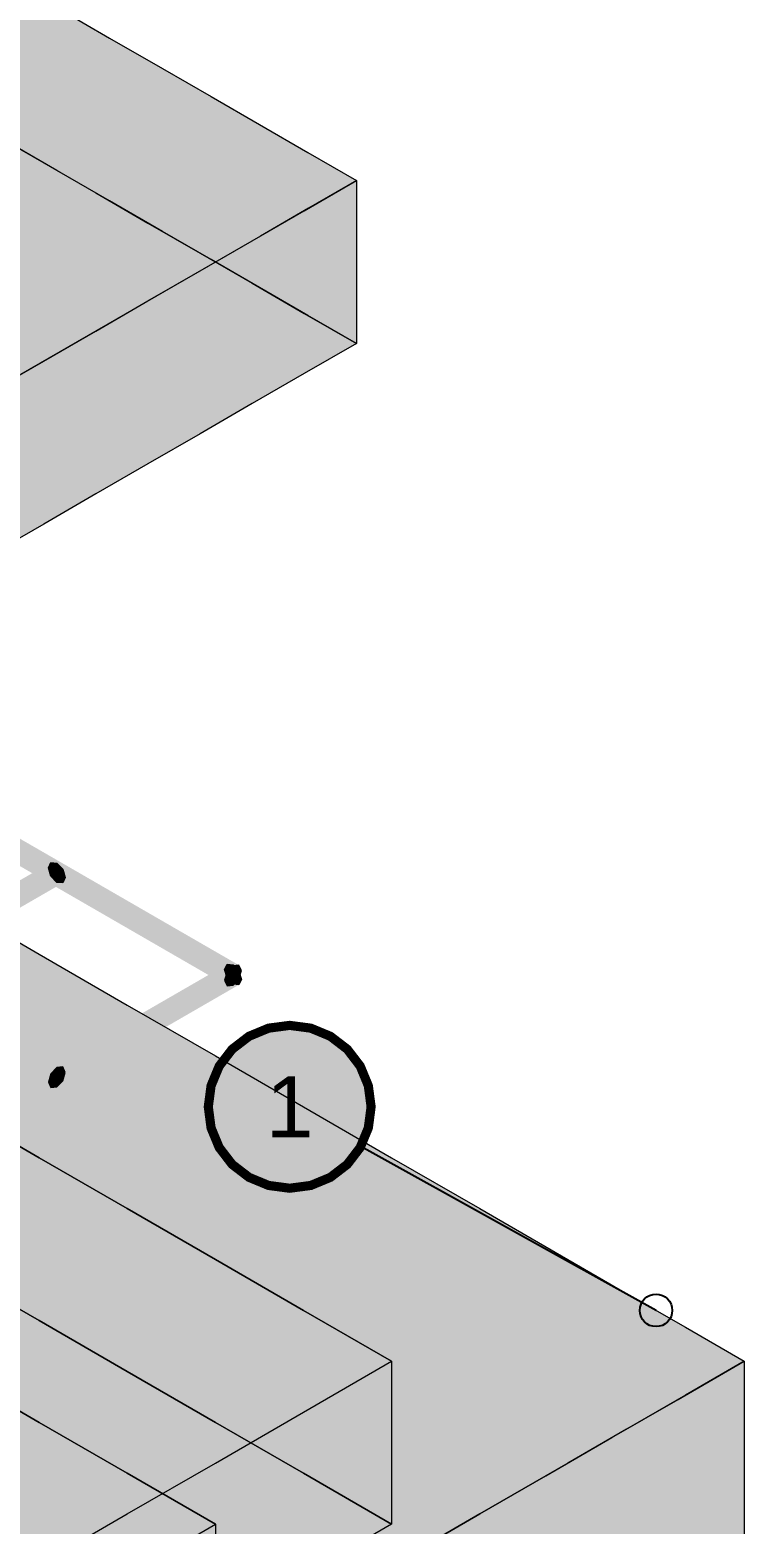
# Model space of a CAD drawing. Header units: metres. Extents: x 349122 to 349453, y 9281252 to 9281971.
# Drawn here: x 349268.723 to 349269.074, y 9281656.145 to 9281656.879 of the extents above; entities that cross this region are included whole.
import ezdxf
from ezdxf.enums import TextEntityAlignment as Align

# ---------------------------------------------------------------- set-up
doc = ezdxf.new("R2010")
doc.units = ezdxf.units.M
doc.header["$LTSCALE"] = 0.25
doc.layers.add('ISO-3D', color=7, linetype='CONTINUOUS', lineweight=13)
doc.layers.add('ISO-3D-ARISTAS', color=250, linetype='CONTINUOUS', lineweight=13)
doc.layers.add('LLAMADAS-NUM', color=30, linetype='CONTINUOUS', lineweight=25, true_color=0xc05014)
doc.styles.get("Standard").update_dxf_attribs({"font": 'arial.ttf'})

msp = doc.modelspace()

# ---------------------------------------------------------------- linework, layer by layer
at = {"layer": 'ISO-3D', "true_color": 0x9e9c96}
for points in [[(349268.73667, 9281656.89), (349268.7131, 9281656.87639), (349268.71214, 9281656.90417), (349268.68856, 9281656.89056)], [(349268.76265, 9281656.875), (349268.73908, 9281656.86139), (349268.73667, 9281656.89), (349268.7131, 9281656.87639)], [(349268.73908, 9281656.86139), (349268.7155, 9281656.84778), (349268.7131, 9281656.87639), (349268.68952, 9281656.86278)], [(349268.78863, 9281656.86), (349268.76506, 9281656.84639), (349268.76265, 9281656.875), (349268.73908, 9281656.86139)], [(349268.76506, 9281656.84639), (349268.74148, 9281656.83278), (349268.73908, 9281656.86139), (349268.7155, 9281656.84778)], [(349268.81245, 9281656.84625), (349268.78888, 9281656.83264), (349268.78863, 9281656.86), (349268.76506, 9281656.84639)], [(349268.74148, 9281656.83278), (349268.71791, 9281656.81917), (349268.7155, 9281656.84778), (349268.69193, 9281656.83417)], [(349268.78888, 9281656.83264), (349268.7653, 9281656.81903), (349268.76506, 9281656.84639), (349268.74148, 9281656.83278)], [(349268.83627, 9281656.8325), (349268.81269, 9281656.81889), (349268.81245, 9281656.84625), (349268.78888, 9281656.83264)], [(349268.73027, 9281656.8137), (349268.70467, 9281656.79891), (349268.70467, 9281656.82848), (349268.67906, 9281656.8137)], [(349268.7653, 9281656.81903), (349268.74172, 9281656.80542), (349268.74148, 9281656.83278), (349268.71791, 9281656.81917)], [(349268.81269, 9281656.81889), (349268.78912, 9281656.80528), (349268.78888, 9281656.83264), (349268.7653, 9281656.81903)], [(349268.86008, 9281656.81875), (349268.83651, 9281656.80514), (349268.83627, 9281656.8325), (349268.81269, 9281656.81889)], [(349268.74172, 9281656.80542), (349268.71815, 9281656.79181), (349268.71791, 9281656.81917), (349268.69433, 9281656.80556)], [(349268.75588, 9281656.79891), (349268.73027, 9281656.78413), (349268.73027, 9281656.8137), (349268.70467, 9281656.79891)], [(349268.78912, 9281656.80528), (349268.76554, 9281656.79167), (349268.7653, 9281656.81903), (349268.74172, 9281656.80542)], [(349268.83651, 9281656.80514), (349268.81293, 9281656.79153), (349268.81269, 9281656.81889), (349268.78912, 9281656.80528)], [(349268.8839, 9281656.805), (349268.86032, 9281656.79139), (349268.86008, 9281656.81875), (349268.83651, 9281656.80514)], [(349268.73027, 9281656.78413), (349268.70467, 9281656.76935), (349268.70467, 9281656.79891), (349268.67906, 9281656.78413)], [(349268.76554, 9281656.79167), (349268.74197, 9281656.77806), (349268.74172, 9281656.80542), (349268.71815, 9281656.79181)], [(349268.78148, 9281656.78413), (349268.75588, 9281656.76935), (349268.75588, 9281656.79891), (349268.73027, 9281656.78413)], [(349268.81293, 9281656.79153), (349268.78936, 9281656.77792), (349268.78912, 9281656.80528), (349268.76554, 9281656.79167)], [(349268.86032, 9281656.79139), (349268.83675, 9281656.77778), (349268.83651, 9281656.80514), (349268.81293, 9281656.79153)], [(349268.74197, 9281656.77806), (349268.71839, 9281656.76444), (349268.71815, 9281656.79181), (349268.69457, 9281656.77819)], [(349268.78936, 9281656.77792), (349268.76578, 9281656.76431), (349268.76554, 9281656.79167), (349268.74197, 9281656.77806)], [(349268.83675, 9281656.77778), (349268.81317, 9281656.76417), (349268.81293, 9281656.79153), (349268.78936, 9281656.77792)], [(349268.75588, 9281656.76935), (349268.73027, 9281656.75457), (349268.73027, 9281656.78413), (349268.70467, 9281656.76935)], [(349268.80708, 9281656.76935), (349268.78148, 9281656.75457), (349268.78148, 9281656.78413), (349268.75588, 9281656.76935)], [(349268.76578, 9281656.76431), (349268.74221, 9281656.75069), (349268.74197, 9281656.77806), (349268.71839, 9281656.76444)], [(349268.81317, 9281656.76417), (349268.7896, 9281656.75056), (349268.78936, 9281656.77792), (349268.76578, 9281656.76431)], [(349268.73027, 9281656.75457), (349268.70467, 9281656.73978), (349268.70467, 9281656.76935), (349268.67906, 9281656.75457)], [(349268.78148, 9281656.75457), (349268.75588, 9281656.73978), (349268.75588, 9281656.76935), (349268.73027, 9281656.75457)], [(349268.83269, 9281656.75457), (349268.80708, 9281656.73978), (349268.80708, 9281656.76935), (349268.78148, 9281656.75457)], [(349268.74221, 9281656.75069), (349268.71863, 9281656.73708), (349268.71839, 9281656.76444), (349268.69482, 9281656.75083)], [(349268.7896, 9281656.75056), (349268.76602, 9281656.73694), (349268.76578, 9281656.76431), (349268.74221, 9281656.75069)], [(349268.75588, 9281656.73978), (349268.73027, 9281656.725), (349268.73027, 9281656.75457), (349268.70467, 9281656.73978)], [(349268.80708, 9281656.73978), (349268.78148, 9281656.725), (349268.78148, 9281656.75457), (349268.75588, 9281656.73978)], [(349268.85829, 9281656.73978), (349268.83269, 9281656.725), (349268.83269, 9281656.75457), (349268.80708, 9281656.73978)], [(349268.76602, 9281656.73694), (349268.74245, 9281656.72333), (349268.74221, 9281656.75069), (349268.71863, 9281656.73708)], [(349268.73027, 9281656.725), (349268.70467, 9281656.71022), (349268.70467, 9281656.73978), (349268.67906, 9281656.725)], [(349268.78148, 9281656.725), (349268.75588, 9281656.71022), (349268.75588, 9281656.73978), (349268.73027, 9281656.725)], [(349268.83269, 9281656.725), (349268.80708, 9281656.71022), (349268.80708, 9281656.73978), (349268.78148, 9281656.725)], [(349268.8839, 9281656.725), (349268.85829, 9281656.71022), (349268.85829, 9281656.73978), (349268.83269, 9281656.725)], [(349268.74245, 9281656.72333), (349268.71887, 9281656.70972), (349268.71863, 9281656.73708), (349268.69506, 9281656.72347)], [(349268.75588, 9281656.71022), (349268.73027, 9281656.69543), (349268.73027, 9281656.725), (349268.70467, 9281656.71022)], [(349268.80708, 9281656.71022), (349268.78148, 9281656.69543), (349268.78148, 9281656.725), (349268.75588, 9281656.71022)], [(349268.85829, 9281656.71022), (349268.83269, 9281656.69543), (349268.83269, 9281656.725), (349268.80708, 9281656.71022)], [(349268.73027, 9281656.69543), (349268.70467, 9281656.68065), (349268.70467, 9281656.71022), (349268.67906, 9281656.69543)], [(349268.78148, 9281656.69543), (349268.75588, 9281656.68065), (349268.75588, 9281656.71022), (349268.73027, 9281656.69543)], [(349268.83269, 9281656.69543), (349268.80708, 9281656.68065), (349268.80708, 9281656.71022), (349268.78148, 9281656.69543)], [(349268.75588, 9281656.68065), (349268.73027, 9281656.66587), (349268.73027, 9281656.69543), (349268.70467, 9281656.68065)], [(349268.80708, 9281656.68065), (349268.78148, 9281656.66587), (349268.78148, 9281656.69543), (349268.75588, 9281656.68065)], [(349268.73027, 9281656.66587), (349268.70467, 9281656.65109), (349268.70467, 9281656.68065), (349268.67906, 9281656.66587)], [(349268.78148, 9281656.66587), (349268.75588, 9281656.65109), (349268.75588, 9281656.68065), (349268.73027, 9281656.66587)], [(349268.75588, 9281656.65109), (349268.73027, 9281656.6363), (349268.73027, 9281656.66587), (349268.70467, 9281656.65109)], [(349268.73027, 9281656.6363), (349268.70467, 9281656.62152), (349268.70467, 9281656.65109), (349268.67906, 9281656.6363)]]:
    msp.add_solid(points, dxfattribs=at)
at = {"layer": 'ISO-3D', "true_color": 0x8e8d88}
for points in [[(349268.73667, 9281656.86), (349268.71214, 9281656.87417), (349268.73667, 9281656.89), (349268.71214, 9281656.90417)], [(349268.76265, 9281656.845), (349268.73667, 9281656.86), (349268.76265, 9281656.875), (349268.73667, 9281656.89)], [(349268.73667, 9281656.835), (349268.71214, 9281656.84917), (349268.73667, 9281656.86), (349268.71214, 9281656.87417)], [(349268.78863, 9281656.83), (349268.76265, 9281656.845), (349268.78863, 9281656.86), (349268.76265, 9281656.875)], [(349268.76265, 9281656.82), (349268.73667, 9281656.835), (349268.76265, 9281656.845), (349268.73667, 9281656.86)], [(349268.81245, 9281656.81625), (349268.78863, 9281656.83), (349268.81245, 9281656.84625), (349268.78863, 9281656.86)], [(349268.73667, 9281656.81), (349268.71214, 9281656.82417), (349268.73667, 9281656.835), (349268.71214, 9281656.84917)], [(349268.78863, 9281656.805), (349268.76265, 9281656.82), (349268.78863, 9281656.83), (349268.76265, 9281656.845)], [(349268.83627, 9281656.8025), (349268.81245, 9281656.81625), (349268.83627, 9281656.8325), (349268.81245, 9281656.84625)], [(349268.76265, 9281656.795), (349268.73667, 9281656.81), (349268.76265, 9281656.82), (349268.73667, 9281656.835)], [(349268.81245, 9281656.79125), (349268.78863, 9281656.805), (349268.81245, 9281656.81625), (349268.78863, 9281656.83)], [(349268.86008, 9281656.78875), (349268.83627, 9281656.8025), (349268.86008, 9281656.81875), (349268.83627, 9281656.8325)], [(349268.78863, 9281656.78), (349268.76265, 9281656.795), (349268.78863, 9281656.805), (349268.76265, 9281656.82)], [(349268.83627, 9281656.7775), (349268.81245, 9281656.79125), (349268.83627, 9281656.8025), (349268.81245, 9281656.81625)], [(349268.8839, 9281656.775), (349268.86008, 9281656.78875), (349268.8839, 9281656.805), (349268.86008, 9281656.81875)], [(349268.81245, 9281656.76625), (349268.78863, 9281656.78), (349268.81245, 9281656.79125), (349268.78863, 9281656.805)], [(349268.86008, 9281656.76375), (349268.83627, 9281656.7775), (349268.86008, 9281656.78875), (349268.83627, 9281656.8025)], [(349268.83627, 9281656.7525), (349268.81245, 9281656.76625), (349268.83627, 9281656.7775), (349268.81245, 9281656.79125)], [(349268.8839, 9281656.75), (349268.86008, 9281656.76375), (349268.8839, 9281656.775), (349268.86008, 9281656.78875)], [(349268.86008, 9281656.73875), (349268.83627, 9281656.7525), (349268.86008, 9281656.76375), (349268.83627, 9281656.7775)], [(349268.8839, 9281656.725), (349268.86008, 9281656.73875), (349268.8839, 9281656.75), (349268.86008, 9281656.76375)], [(349268.90122, 9281656.185), (349268.85792, 9281656.16), (349268.90122, 9281656.225), (349268.85792, 9281656.2)], [(349269.07442, 9281656.185), (349269.04195, 9281656.16625), (349269.07442, 9281656.225), (349269.04195, 9281656.20625)], [(349269.04195, 9281656.16625), (349269.00947, 9281656.1475), (349269.04195, 9281656.20625), (349269.00947, 9281656.1875)], [(349268.85792, 9281656.16), (349268.81462, 9281656.135), (349268.85792, 9281656.2), (349268.81462, 9281656.175)], [(349268.90122, 9281656.145), (349268.85792, 9281656.12), (349268.90122, 9281656.185), (349268.85792, 9281656.16)], [(349269.00947, 9281656.1475), (349268.977, 9281656.12875), (349269.00947, 9281656.1875), (349268.977, 9281656.16875)], [(349269.07442, 9281656.145), (349269.04195, 9281656.12625), (349269.07442, 9281656.185), (349269.04195, 9281656.16625)], [(349268.81462, 9281656.135), (349268.77131, 9281656.11), (349268.81462, 9281656.175), (349268.77131, 9281656.15)], [(349268.977, 9281656.12875), (349268.94452, 9281656.11), (349268.977, 9281656.16875), (349268.94452, 9281656.15)], [(349268.85792, 9281656.12), (349268.81462, 9281656.095), (349268.85792, 9281656.16), (349268.81462, 9281656.135)], [(349269.04195, 9281656.12625), (349269.00947, 9281656.1075), (349269.04195, 9281656.16625), (349269.00947, 9281656.1475)], [(349268.77131, 9281656.11), (349268.72801, 9281656.085), (349268.77131, 9281656.15), (349268.72801, 9281656.125)], [(349268.94452, 9281656.11), (349268.90122, 9281656.085), (349268.94452, 9281656.15), (349268.90122, 9281656.125)], [(349269.00947, 9281656.1075), (349268.977, 9281656.08875), (349269.00947, 9281656.1475), (349268.977, 9281656.12875)], [(349268.81462, 9281656.125), (349268.77131, 9281656.1), (349268.81462, 9281656.145), (349268.77131, 9281656.12)], [(349269.07442, 9281656.125), (349269.04195, 9281656.10625), (349269.07442, 9281656.145), (349269.04195, 9281656.12625)]]:
    msp.add_solid(points, dxfattribs=at)
at = {"layer": 'ISO-3D', "true_color": 0x7f7e7a}
for points in [[(349268.8839, 9281656.775), (349268.85829, 9281656.76022), (349268.8839, 9281656.805), (349268.85829, 9281656.79022)], [(349268.85829, 9281656.76022), (349268.83269, 9281656.74543), (349268.85829, 9281656.79022), (349268.83269, 9281656.77543)], [(349268.83269, 9281656.74543), (349268.80708, 9281656.73065), (349268.83269, 9281656.77543), (349268.80708, 9281656.76065)], [(349268.8839, 9281656.75), (349268.85829, 9281656.73522), (349268.8839, 9281656.775), (349268.85829, 9281656.76022)], [(349268.80708, 9281656.73065), (349268.78148, 9281656.71587), (349268.80708, 9281656.76065), (349268.78148, 9281656.74587)], [(349268.85829, 9281656.73522), (349268.83269, 9281656.72043), (349268.85829, 9281656.76022), (349268.83269, 9281656.74543)], [(349268.8839, 9281656.725), (349268.85829, 9281656.71022), (349268.8839, 9281656.75), (349268.85829, 9281656.73522)], [(349268.78148, 9281656.71587), (349268.75588, 9281656.70109), (349268.78148, 9281656.74587), (349268.75588, 9281656.73109)], [(349268.83269, 9281656.72043), (349268.80708, 9281656.70565), (349268.83269, 9281656.74543), (349268.80708, 9281656.73065)], [(349268.85829, 9281656.71022), (349268.83269, 9281656.69543), (349268.85829, 9281656.73522), (349268.83269, 9281656.72043)], [(349268.75588, 9281656.70109), (349268.73027, 9281656.6863), (349268.75588, 9281656.73109), (349268.73027, 9281656.7163)], [(349268.80708, 9281656.70565), (349268.78148, 9281656.69087), (349268.80708, 9281656.73065), (349268.78148, 9281656.71587)], [(349268.83269, 9281656.69543), (349268.80708, 9281656.68065), (349268.83269, 9281656.72043), (349268.80708, 9281656.70565)], [(349268.73027, 9281656.6863), (349268.70467, 9281656.67152), (349268.73027, 9281656.7163), (349268.70467, 9281656.70152)], [(349268.78148, 9281656.69087), (349268.75588, 9281656.67609), (349268.78148, 9281656.71587), (349268.75588, 9281656.70109)], [(349268.80708, 9281656.68065), (349268.78148, 9281656.66587), (349268.80708, 9281656.70565), (349268.78148, 9281656.69087)], [(349268.75588, 9281656.67609), (349268.73027, 9281656.6613), (349268.75588, 9281656.70109), (349268.73027, 9281656.6863)], [(349268.78148, 9281656.66587), (349268.75588, 9281656.65109), (349268.78148, 9281656.69087), (349268.75588, 9281656.67609)], [(349268.73027, 9281656.6613), (349268.70467, 9281656.64652), (349268.73027, 9281656.6863), (349268.70467, 9281656.67152)], [(349268.75588, 9281656.65109), (349268.73027, 9281656.6363), (349268.75588, 9281656.67609), (349268.73027, 9281656.6613)], [(349268.73027, 9281656.6363), (349268.70467, 9281656.62152), (349268.73027, 9281656.6613), (349268.70467, 9281656.64652)]]:
    msp.add_solid(points, dxfattribs=at)
at = {"layer": 'ISO-3D', "true_color": 0x845437}
for points in [[(349268.74067, 9281656.46698), (349268.73775, 9281656.4639), (349268.69937, 9281656.49083), (349268.69645, 9281656.48775)], [(349268.74067, 9281656.45745), (349268.74359, 9281656.46053), (349268.69937, 9281656.4813), (349268.70228, 9281656.48438)], [(349268.78197, 9281656.44313), (349268.77906, 9281656.44005), (349268.74067, 9281656.46698), (349268.73775, 9281656.4639)], [(349268.78197, 9281656.43361), (349268.78489, 9281656.43669), (349268.74067, 9281656.45745), (349268.74359, 9281656.46053)], [(349268.82328, 9281656.41929), (349268.82036, 9281656.41621), (349268.78197, 9281656.44313), (349268.77906, 9281656.44005)], [(349268.82328, 9281656.40976), (349268.82619, 9281656.41284), (349268.78197, 9281656.43361), (349268.78489, 9281656.43669)], [(349268.73667, 9281656.36929), (349268.73376, 9281656.36621), (349268.69537, 9281656.39313), (349268.69245, 9281656.39005)], [(349268.73667, 9281656.35976), (349268.73959, 9281656.36284), (349268.69537, 9281656.38361), (349268.69829, 9281656.38669)]]:
    msp.add_solid(points, dxfattribs=at)
at = {"layer": 'ISO-3D', "true_color": 0x6c452d}
for points in [[(349268.74359, 9281656.46727), (349268.74067, 9281656.46698), (349268.70228, 9281656.49111), (349268.69937, 9281656.49083)], [(349268.73775, 9281656.45717), (349268.74067, 9281656.45745), (349268.69645, 9281656.48101), (349268.69937, 9281656.4813)], [(349268.78489, 9281656.44342), (349268.78197, 9281656.44313), (349268.74359, 9281656.46727), (349268.74067, 9281656.46698)], [(349268.77906, 9281656.43332), (349268.78197, 9281656.43361), (349268.73775, 9281656.45717), (349268.74067, 9281656.45745)], [(349268.82619, 9281656.41958), (349268.82328, 9281656.41929), (349268.78489, 9281656.44342), (349268.78197, 9281656.44313)], [(349268.82036, 9281656.40947), (349268.82328, 9281656.40976), (349268.77906, 9281656.43332), (349268.78197, 9281656.43361)], [(349268.73959, 9281656.36958), (349268.73667, 9281656.36929), (349268.69829, 9281656.39342), (349268.69537, 9281656.39313)], [(349268.73376, 9281656.35947), (349268.73667, 9281656.35976), (349268.69245, 9281656.38332), (349268.69537, 9281656.38361)]]:
    msp.add_solid(points, dxfattribs=at)
at = {"layer": 'ISO-3D', "true_color": 0x5c3b26}
for points in [[(349268.74479, 9281656.4646), (349268.74359, 9281656.46727), (349268.70349, 9281656.48844), (349268.70228, 9281656.49111)], [(349268.73655, 9281656.45984), (349268.73775, 9281656.45717), (349268.69524, 9281656.48368), (349268.69645, 9281656.48101)], [(349268.7861, 9281656.44075), (349268.78489, 9281656.44342), (349268.74479, 9281656.4646), (349268.74359, 9281656.46727)], [(349268.77785, 9281656.43599), (349268.77906, 9281656.43332), (349268.73655, 9281656.45984), (349268.73775, 9281656.45717)], [(349268.8274, 9281656.41691), (349268.82619, 9281656.41958), (349268.7861, 9281656.44075), (349268.78489, 9281656.44342)], [(349268.81915, 9281656.41214), (349268.82036, 9281656.40947), (349268.77785, 9281656.43599), (349268.77906, 9281656.43332)], [(349268.7408, 9281656.36691), (349268.73959, 9281656.36958), (349268.69949, 9281656.39075), (349268.69829, 9281656.39342)], [(349268.73255, 9281656.36214), (349268.73376, 9281656.35947), (349268.69125, 9281656.38599), (349268.69245, 9281656.38332)]]:
    msp.add_solid(points, dxfattribs=at)
at = {"layer": 'ISO-3D', "true_color": 0x7e5035}
for points in [[(349268.73775, 9281656.4639), (349268.73655, 9281656.45984), (349268.69645, 9281656.48775), (349268.69524, 9281656.48368)], [(349268.74359, 9281656.46053), (349268.74479, 9281656.4646), (349268.70228, 9281656.48438), (349268.70349, 9281656.48844)], [(349268.77906, 9281656.44005), (349268.77785, 9281656.43599), (349268.73775, 9281656.4639), (349268.73655, 9281656.45984)], [(349268.78489, 9281656.43669), (349268.7861, 9281656.44075), (349268.74359, 9281656.46053), (349268.74479, 9281656.4646)], [(349268.82036, 9281656.41621), (349268.81915, 9281656.41214), (349268.77906, 9281656.44005), (349268.77785, 9281656.43599)], [(349268.82619, 9281656.41284), (349268.8274, 9281656.41691), (349268.78489, 9281656.43669), (349268.7861, 9281656.44075)], [(349268.73376, 9281656.36621), (349268.73255, 9281656.36214), (349268.69245, 9281656.39005), (349268.69125, 9281656.38599)], [(349268.73959, 9281656.36284), (349268.7408, 9281656.36691), (349268.69829, 9281656.38669), (349268.69949, 9281656.39075)]]:
    msp.add_solid(points, dxfattribs=at)
at = {"layer": 'ISO-3D', "true_color": 0x513422}
for points in [[(349268.73255, 9281656.46738), (349268.73376, 9281656.47005), (349268.69125, 9281656.44354), (349268.69245, 9281656.44621)], [(349268.7408, 9281656.46262), (349268.73959, 9281656.45995), (349268.69949, 9281656.43877), (349268.69829, 9281656.4361)], [(349268.81915, 9281656.41738), (349268.82036, 9281656.42005), (349268.77785, 9281656.39354), (349268.77906, 9281656.39621)], [(349268.8274, 9281656.41262), (349268.82619, 9281656.40995), (349268.7861, 9281656.38877), (349268.78489, 9281656.3861)], [(349268.77785, 9281656.39354), (349268.77906, 9281656.39621), (349268.73655, 9281656.36969), (349268.73775, 9281656.37236)], [(349268.7861, 9281656.38877), (349268.78489, 9281656.3861), (349268.74479, 9281656.36493), (349268.74359, 9281656.36226)], [(349268.73655, 9281656.36969), (349268.73775, 9281656.37236), (349268.69524, 9281656.34584), (349268.69645, 9281656.34851)], [(349268.74479, 9281656.36493), (349268.74359, 9281656.36226), (349268.70349, 9281656.34108), (349268.70228, 9281656.33841)]]:
    msp.add_solid(points, dxfattribs=at)
at = {"layer": 'ISO-3D', "true_color": 0x70482f}
for points in [[(349268.73376, 9281656.47005), (349268.73667, 9281656.46976), (349268.69245, 9281656.44621), (349268.69537, 9281656.44592)], [(349268.73959, 9281656.45995), (349268.73667, 9281656.46024), (349268.69829, 9281656.4361), (349268.69537, 9281656.43639)], [(349268.82036, 9281656.42005), (349268.82328, 9281656.41976), (349268.77906, 9281656.39621), (349268.78197, 9281656.39592)], [(349268.82619, 9281656.40995), (349268.82328, 9281656.41024), (349268.78489, 9281656.3861), (349268.78197, 9281656.38639)], [(349268.77906, 9281656.39621), (349268.78197, 9281656.39592), (349268.73775, 9281656.37236), (349268.74067, 9281656.37207)], [(349268.78489, 9281656.3861), (349268.78197, 9281656.38639), (349268.74359, 9281656.36226), (349268.74067, 9281656.36255)], [(349268.73775, 9281656.37236), (349268.74067, 9281656.37207), (349268.69645, 9281656.34851), (349268.69937, 9281656.34822)], [(349268.74359, 9281656.36226), (349268.74067, 9281656.36255), (349268.70228, 9281656.33841), (349268.69937, 9281656.3387)]]:
    msp.add_solid(points, dxfattribs=at)
at = {"layer": 'ISO-3D', "true_color": 0x805135}
for points in [[(349268.73667, 9281656.46976), (349268.73959, 9281656.46668), (349268.69537, 9281656.44592), (349268.69829, 9281656.44284)], [(349268.73667, 9281656.46024), (349268.73376, 9281656.46332), (349268.69537, 9281656.43639), (349268.69245, 9281656.43947)], [(349268.82328, 9281656.41976), (349268.82619, 9281656.41668), (349268.78197, 9281656.39592), (349268.78489, 9281656.39284)], [(349268.82328, 9281656.41024), (349268.82036, 9281656.41332), (349268.78197, 9281656.38639), (349268.77906, 9281656.38947)], [(349268.78197, 9281656.39592), (349268.78489, 9281656.39284), (349268.74067, 9281656.37207), (349268.74359, 9281656.36899)], [(349268.78197, 9281656.38639), (349268.77906, 9281656.38947), (349268.74067, 9281656.36255), (349268.73775, 9281656.36562)], [(349268.74067, 9281656.36255), (349268.73775, 9281656.36562), (349268.69937, 9281656.3387), (349268.69645, 9281656.34178)], [(349268.74067, 9281656.37207), (349268.74359, 9281656.36899), (349268.69937, 9281656.34822), (349268.70228, 9281656.34515)]]:
    msp.add_solid(points, dxfattribs=at)
at = {"layer": 'ISO-3D', "true_color": 0x6f472f}
for points in [[(349268.73667, 9281656.465), (349268.73255, 9281656.46738), (349268.73376, 9281656.47005)], [(349268.73667, 9281656.465), (349268.73376, 9281656.47005), (349268.73667, 9281656.46976)], [(349268.73667, 9281656.465), (349268.73667, 9281656.46976), (349268.73959, 9281656.46668)], [(349268.73667, 9281656.465), (349268.73376, 9281656.46332), (349268.73255, 9281656.46738)], [(349268.73667, 9281656.465), (349268.73667, 9281656.46024), (349268.73376, 9281656.46332)], [(349268.73667, 9281656.465), (349268.73959, 9281656.46668), (349268.7408, 9281656.46262)], [(349268.73667, 9281656.465), (349268.73959, 9281656.45995), (349268.73667, 9281656.46024)], [(349268.73667, 9281656.465), (349268.7408, 9281656.46262), (349268.73959, 9281656.45995)], [(349268.82328, 9281656.415), (349268.81915, 9281656.41738), (349268.82036, 9281656.42005)], [(349268.82328, 9281656.415), (349268.82036, 9281656.41332), (349268.81915, 9281656.41738)], [(349268.82328, 9281656.415), (349268.82036, 9281656.42005), (349268.82328, 9281656.41976)], [(349268.82328, 9281656.415), (349268.82328, 9281656.41976), (349268.82619, 9281656.41668)], [(349268.82328, 9281656.415), (349268.82619, 9281656.41668), (349268.8274, 9281656.41262)], [(349268.82328, 9281656.415), (349268.82328, 9281656.41024), (349268.82036, 9281656.41332)], [(349268.82328, 9281656.415), (349268.82619, 9281656.40995), (349268.82328, 9281656.41024)], [(349268.82328, 9281656.415), (349268.8274, 9281656.41262), (349268.82619, 9281656.40995)]]:
    msp.add_solid(points, dxfattribs=at)
at = {"layer": 'ISO-3D', "true_color": 0x734930}
for points in [[(349268.73376, 9281656.46332), (349268.73255, 9281656.46738), (349268.69245, 9281656.43947), (349268.69125, 9281656.44354)], [(349268.73959, 9281656.46668), (349268.7408, 9281656.46262), (349268.69829, 9281656.44284), (349268.69949, 9281656.43877)], [(349268.82036, 9281656.41332), (349268.81915, 9281656.41738), (349268.77906, 9281656.38947), (349268.77785, 9281656.39354)], [(349268.82619, 9281656.41668), (349268.8274, 9281656.41262), (349268.78489, 9281656.39284), (349268.7861, 9281656.38877)], [(349268.77906, 9281656.38947), (349268.77785, 9281656.39354), (349268.73775, 9281656.36562), (349268.73655, 9281656.36969)], [(349268.78489, 9281656.39284), (349268.7861, 9281656.38877), (349268.74359, 9281656.36899), (349268.74479, 9281656.36493)], [(349268.73775, 9281656.36562), (349268.73655, 9281656.36969), (349268.69645, 9281656.34178), (349268.69524, 9281656.34584)], [(349268.74359, 9281656.36899), (349268.74479, 9281656.36493), (349268.70228, 9281656.34515), (349268.70349, 9281656.34108)]]:
    msp.add_solid(points, dxfattribs=at)
at = {"layer": 'ISO-3D', "true_color": 0xb0aea8}
for points in [[(349268.72801, 9281656.425), (349268.69915, 9281656.40833), (349268.68471, 9281656.45), (349268.65584, 9281656.43333)], [(349268.77131, 9281656.4), (349268.74245, 9281656.38333), (349268.72801, 9281656.425), (349268.69915, 9281656.40833)], [(349268.74245, 9281656.38333), (349268.71358, 9281656.36667), (349268.69915, 9281656.40833), (349268.67028, 9281656.39167)], [(349268.81462, 9281656.375), (349268.78575, 9281656.35833), (349268.77131, 9281656.4), (349268.74245, 9281656.38333)], [(349268.78575, 9281656.35833), (349268.75688, 9281656.34167), (349268.74245, 9281656.38333), (349268.71358, 9281656.36667)], [(349268.85792, 9281656.35), (349268.82905, 9281656.33333), (349268.81462, 9281656.375), (349268.78575, 9281656.35833)], [(349268.75688, 9281656.34167), (349268.72801, 9281656.325), (349268.71358, 9281656.36667), (349268.68471, 9281656.35)], [(349268.82905, 9281656.33333), (349268.80018, 9281656.31667), (349268.78575, 9281656.35833), (349268.75688, 9281656.34167)], [(349268.90122, 9281656.325), (349268.87235, 9281656.30833), (349268.85792, 9281656.35), (349268.82905, 9281656.33333)], [(349268.80018, 9281656.31667), (349268.77131, 9281656.3), (349268.75688, 9281656.34167), (349268.72801, 9281656.325)], [(349268.87235, 9281656.30833), (349268.84348, 9281656.29167), (349268.82905, 9281656.33333), (349268.80018, 9281656.31667)], [(349268.94452, 9281656.3), (349268.91565, 9281656.28333), (349268.90122, 9281656.325), (349268.87235, 9281656.30833)], [(349268.84348, 9281656.29167), (349268.81462, 9281656.275), (349268.80018, 9281656.31667), (349268.77131, 9281656.3)], [(349268.91565, 9281656.28333), (349268.88678, 9281656.26667), (349268.87235, 9281656.30833), (349268.84348, 9281656.29167)], [(349268.98782, 9281656.275), (349268.95895, 9281656.25833), (349268.94452, 9281656.3), (349268.91565, 9281656.28333)], [(349268.88678, 9281656.26667), (349268.85792, 9281656.25), (349268.84348, 9281656.29167), (349268.81462, 9281656.275)], [(349268.95895, 9281656.25833), (349268.93009, 9281656.24167), (349268.91565, 9281656.28333), (349268.88678, 9281656.26667)], [(349268.72801, 9281656.245), (349268.68471, 9281656.22), (349268.68471, 9281656.27), (349268.64141, 9281656.245)], [(349269.01669, 9281656.25833), (349268.98782, 9281656.24167), (349268.98782, 9281656.275), (349268.95895, 9281656.25833)], [(349268.93009, 9281656.24167), (349268.90122, 9281656.225), (349268.88678, 9281656.26667), (349268.85792, 9281656.25)], [(349268.98782, 9281656.24167), (349268.95895, 9281656.225), (349268.95895, 9281656.25833), (349268.93009, 9281656.24167)], [(349269.04556, 9281656.24167), (349269.01669, 9281656.225), (349269.01669, 9281656.25833), (349268.98782, 9281656.24167)], [(349268.77131, 9281656.22), (349268.72801, 9281656.195), (349268.72801, 9281656.245), (349268.68471, 9281656.22)], [(349268.95895, 9281656.225), (349268.93009, 9281656.20833), (349268.93009, 9281656.24167), (349268.90122, 9281656.225)], [(349269.01669, 9281656.225), (349268.98782, 9281656.20833), (349268.98782, 9281656.24167), (349268.95895, 9281656.225)], [(349269.07442, 9281656.225), (349269.04556, 9281656.20833), (349269.04556, 9281656.24167), (349269.01669, 9281656.225)], [(349268.81462, 9281656.195), (349268.77131, 9281656.17), (349268.77131, 9281656.22), (349268.72801, 9281656.195)], [(349268.93009, 9281656.20833), (349268.88678, 9281656.18333), (349268.90122, 9281656.225), (349268.85792, 9281656.2)], [(349268.98782, 9281656.20833), (349268.95895, 9281656.19167), (349268.95895, 9281656.225), (349268.93009, 9281656.20833)], [(349269.04556, 9281656.20833), (349269.01669, 9281656.19167), (349269.01669, 9281656.225), (349268.98782, 9281656.20833)], [(349268.95895, 9281656.19167), (349268.91565, 9281656.16667), (349268.93009, 9281656.20833), (349268.88678, 9281656.18333)], [(349269.01669, 9281656.19167), (349268.98782, 9281656.175), (349268.98782, 9281656.20833), (349268.95895, 9281656.19167)], [(349268.88678, 9281656.18333), (349268.84348, 9281656.15833), (349268.85792, 9281656.2), (349268.81462, 9281656.175)], [(349268.85792, 9281656.17), (349268.81462, 9281656.145), (349268.81462, 9281656.195), (349268.77131, 9281656.17)], [(349268.98782, 9281656.175), (349268.94452, 9281656.15), (349268.95895, 9281656.19167), (349268.91565, 9281656.16667)], [(349268.91565, 9281656.16667), (349268.87235, 9281656.14167), (349268.88678, 9281656.18333), (349268.84348, 9281656.15833)], [(349268.84348, 9281656.15833), (349268.80018, 9281656.13333), (349268.81462, 9281656.175), (349268.77131, 9281656.15)], [(349268.90122, 9281656.145), (349268.85792, 9281656.12), (349268.85792, 9281656.17), (349268.81462, 9281656.145)], [(349268.94452, 9281656.15), (349268.90122, 9281656.125), (349268.91565, 9281656.16667), (349268.87235, 9281656.14167)], [(349268.87235, 9281656.14167), (349268.82905, 9281656.11667), (349268.84348, 9281656.15833), (349268.80018, 9281656.13333)], [(349268.80018, 9281656.13333), (349268.75688, 9281656.10833), (349268.77131, 9281656.15), (349268.72801, 9281656.125)], [(349268.85792, 9281656.12), (349268.81462, 9281656.095), (349268.81462, 9281656.145), (349268.77131, 9281656.12)]]:
    msp.add_solid(points, dxfattribs=at)
at = {"layer": 'ISO-3D', "true_color": 0x9e9d98}
for points in [[(349268.72801, 9281656.385), (349268.68471, 9281656.41), (349268.72801, 9281656.425), (349268.68471, 9281656.45)], [(349268.77131, 9281656.36), (349268.72801, 9281656.385), (349268.77131, 9281656.4), (349268.72801, 9281656.425)], [(349268.72801, 9281656.345), (349268.68471, 9281656.37), (349268.72801, 9281656.385), (349268.68471, 9281656.41)], [(349268.81462, 9281656.335), (349268.77131, 9281656.36), (349268.81462, 9281656.375), (349268.77131, 9281656.4)], [(349268.77131, 9281656.32), (349268.72801, 9281656.345), (349268.77131, 9281656.36), (349268.72801, 9281656.385)], [(349268.85792, 9281656.31), (349268.81462, 9281656.335), (349268.85792, 9281656.35), (349268.81462, 9281656.375)], [(349268.72801, 9281656.325), (349268.68471, 9281656.35), (349268.72801, 9281656.345), (349268.68471, 9281656.37)], [(349268.81462, 9281656.295), (349268.77131, 9281656.32), (349268.81462, 9281656.335), (349268.77131, 9281656.36)], [(349268.72801, 9281656.27833), (349268.68471, 9281656.30333), (349268.72801, 9281656.325), (349268.68471, 9281656.35)], [(349268.72801, 9281656.285), (349268.68471, 9281656.31), (349268.72801, 9281656.325), (349268.68471, 9281656.35)], [(349268.77131, 9281656.3), (349268.72801, 9281656.325), (349268.77131, 9281656.32), (349268.72801, 9281656.345)], [(349268.90122, 9281656.285), (349268.85792, 9281656.31), (349268.90122, 9281656.325), (349268.85792, 9281656.35)], [(349268.85792, 9281656.27), (349268.81462, 9281656.295), (349268.85792, 9281656.31), (349268.81462, 9281656.335)], [(349268.77131, 9281656.25333), (349268.72801, 9281656.27833), (349268.77131, 9281656.3), (349268.72801, 9281656.325)], [(349268.77131, 9281656.26), (349268.72801, 9281656.285), (349268.77131, 9281656.3), (349268.72801, 9281656.325)], [(349268.94452, 9281656.26), (349268.90122, 9281656.285), (349268.94452, 9281656.3), (349268.90122, 9281656.325)], [(349268.81462, 9281656.275), (349268.77131, 9281656.3), (349268.81462, 9281656.295), (349268.77131, 9281656.32)], [(349268.72801, 9281656.245), (349268.68471, 9281656.27), (349268.72801, 9281656.285), (349268.68471, 9281656.31)], [(349268.90122, 9281656.245), (349268.85792, 9281656.27), (349268.90122, 9281656.285), (349268.85792, 9281656.31)], [(349268.72801, 9281656.23167), (349268.68471, 9281656.25667), (349268.72801, 9281656.27833), (349268.68471, 9281656.30333)], [(349268.81462, 9281656.22833), (349268.77131, 9281656.25333), (349268.81462, 9281656.275), (349268.77131, 9281656.3)], [(349268.81462, 9281656.235), (349268.77131, 9281656.26), (349268.81462, 9281656.275), (349268.77131, 9281656.3)], [(349268.98782, 9281656.235), (349268.94452, 9281656.26), (349268.98782, 9281656.275), (349268.94452, 9281656.3)], [(349268.85792, 9281656.25), (349268.81462, 9281656.275), (349268.85792, 9281656.27), (349268.81462, 9281656.295)], [(349268.77131, 9281656.22), (349268.72801, 9281656.245), (349268.77131, 9281656.26), (349268.72801, 9281656.285)], [(349268.94452, 9281656.22), (349268.90122, 9281656.245), (349268.94452, 9281656.26), (349268.90122, 9281656.285)], [(349268.77131, 9281656.20667), (349268.72801, 9281656.23167), (349268.77131, 9281656.25333), (349268.72801, 9281656.27833)], [(349268.85792, 9281656.20333), (349268.81462, 9281656.22833), (349268.85792, 9281656.25), (349268.81462, 9281656.275)], [(349268.85792, 9281656.21), (349268.81462, 9281656.235), (349268.85792, 9281656.25), (349268.81462, 9281656.275)], [(349268.90122, 9281656.225), (349268.85792, 9281656.25), (349268.90122, 9281656.245), (349268.85792, 9281656.27)], [(349269.01669, 9281656.21833), (349268.98782, 9281656.235), (349269.01669, 9281656.25833), (349268.98782, 9281656.275)], [(349268.72801, 9281656.185), (349268.68471, 9281656.21), (349268.72801, 9281656.23167), (349268.68471, 9281656.25667)], [(349268.81462, 9281656.195), (349268.77131, 9281656.22), (349268.81462, 9281656.235), (349268.77131, 9281656.26)], [(349268.98782, 9281656.195), (349268.94452, 9281656.22), (349268.98782, 9281656.235), (349268.94452, 9281656.26)], [(349269.04556, 9281656.20167), (349269.01669, 9281656.21833), (349269.04556, 9281656.24167), (349269.01669, 9281656.25833)], [(349268.81462, 9281656.18167), (349268.77131, 9281656.20667), (349268.81462, 9281656.22833), (349268.77131, 9281656.25333)], [(349268.90122, 9281656.17833), (349268.85792, 9281656.20333), (349268.90122, 9281656.225), (349268.85792, 9281656.25)], [(349268.90122, 9281656.185), (349268.85792, 9281656.21), (349268.90122, 9281656.225), (349268.85792, 9281656.25)], [(349268.94452, 9281656.2), (349268.90122, 9281656.225), (349268.94452, 9281656.22), (349268.90122, 9281656.245)], [(349269.07442, 9281656.185), (349269.04556, 9281656.20167), (349269.07442, 9281656.225), (349269.04556, 9281656.24167)], [(349268.85792, 9281656.17), (349268.81462, 9281656.195), (349268.85792, 9281656.21), (349268.81462, 9281656.235)], [(349269.01669, 9281656.17833), (349268.98782, 9281656.195), (349269.01669, 9281656.21833), (349268.98782, 9281656.235)], [(349268.77131, 9281656.16), (349268.72801, 9281656.185), (349268.77131, 9281656.20667), (349268.72801, 9281656.23167)], [(349268.85792, 9281656.15667), (349268.81462, 9281656.18167), (349268.85792, 9281656.20333), (349268.81462, 9281656.22833)], [(349268.72801, 9281656.175), (349268.68471, 9281656.2), (349268.72801, 9281656.195), (349268.68471, 9281656.22)], [(349268.94452, 9281656.15333), (349268.90122, 9281656.17833), (349268.94452, 9281656.2), (349268.90122, 9281656.225)], [(349268.98782, 9281656.175), (349268.94452, 9281656.2), (349268.98782, 9281656.195), (349268.94452, 9281656.22)], [(349269.04556, 9281656.16167), (349269.01669, 9281656.17833), (349269.04556, 9281656.20167), (349269.01669, 9281656.21833)], [(349268.72801, 9281656.13833), (349268.68471, 9281656.16333), (349268.72801, 9281656.185), (349268.68471, 9281656.21)], [(349268.81462, 9281656.135), (349268.77131, 9281656.16), (349268.81462, 9281656.18167), (349268.77131, 9281656.20667)], [(349268.90122, 9281656.145), (349268.85792, 9281656.17), (349268.90122, 9281656.185), (349268.85792, 9281656.21)], [(349268.72801, 9281656.125), (349268.68471, 9281656.15), (349268.72801, 9281656.175), (349268.68471, 9281656.2)], [(349268.90122, 9281656.13167), (349268.85792, 9281656.15667), (349268.90122, 9281656.17833), (349268.85792, 9281656.20333)], [(349268.98782, 9281656.12833), (349268.94452, 9281656.15333), (349268.98782, 9281656.175), (349268.94452, 9281656.2)], [(349269.07442, 9281656.145), (349269.04556, 9281656.16167), (349269.07442, 9281656.185), (349269.04556, 9281656.20167)], [(349268.77131, 9281656.15), (349268.72801, 9281656.175), (349268.77131, 9281656.17), (349268.72801, 9281656.195)], [(349269.01669, 9281656.15833), (349268.98782, 9281656.175), (349269.01669, 9281656.17833), (349268.98782, 9281656.195)], [(349268.77131, 9281656.11333), (349268.72801, 9281656.13833), (349268.77131, 9281656.16), (349268.72801, 9281656.185)], [(349268.77131, 9281656.1), (349268.72801, 9281656.125), (349268.77131, 9281656.15), (349268.72801, 9281656.175)], [(349268.85792, 9281656.11), (349268.81462, 9281656.135), (349268.85792, 9281656.15667), (349268.81462, 9281656.18167)], [(349268.94452, 9281656.10667), (349268.90122, 9281656.13167), (349268.94452, 9281656.15333), (349268.90122, 9281656.17833)], [(349269.01669, 9281656.11167), (349268.98782, 9281656.12833), (349269.01669, 9281656.15833), (349268.98782, 9281656.175)], [(349269.04556, 9281656.14167), (349269.01669, 9281656.15833), (349269.04556, 9281656.16167), (349269.01669, 9281656.17833)], [(349268.81462, 9281656.125), (349268.77131, 9281656.15), (349268.81462, 9281656.145), (349268.77131, 9281656.17)], [(349268.72801, 9281656.09167), (349268.68471, 9281656.11667), (349268.72801, 9281656.13833), (349268.68471, 9281656.16333)], [(349268.81462, 9281656.08833), (349268.77131, 9281656.11333), (349268.81462, 9281656.135), (349268.77131, 9281656.16)], [(349269.07442, 9281656.125), (349269.04556, 9281656.14167), (349269.07442, 9281656.145), (349269.04556, 9281656.16167)], [(349268.90122, 9281656.085), (349268.85792, 9281656.11), (349268.90122, 9281656.13167), (349268.85792, 9281656.15667)], [(349268.98782, 9281656.08167), (349268.94452, 9281656.10667), (349268.98782, 9281656.12833), (349268.94452, 9281656.15333)], [(349269.04556, 9281656.095), (349269.01669, 9281656.11167), (349269.04556, 9281656.14167), (349269.01669, 9281656.15833)], [(349268.72801, 9281656.075), (349268.68471, 9281656.1), (349268.72801, 9281656.125), (349268.68471, 9281656.15)], [(349268.81462, 9281656.075), (349268.77131, 9281656.1), (349268.81462, 9281656.125), (349268.77131, 9281656.15)]]:
    msp.add_solid(points, dxfattribs=at)
at = {"layer": 'ISO-3D', "true_color": 0x643f2a}
for points in [[(349268.82328, 9281656.41453), (349268.82328, 9281656.41929), (349268.82036, 9281656.41621)], [(349268.82328, 9281656.41453), (349268.8274, 9281656.41691), (349268.82619, 9281656.41958)], [(349268.82328, 9281656.41453), (349268.82619, 9281656.41958), (349268.82328, 9281656.41929)], [(349268.82328, 9281656.41453), (349268.82619, 9281656.41284), (349268.8274, 9281656.41691)], [(349268.82328, 9281656.41453), (349268.82036, 9281656.41621), (349268.81915, 9281656.41214)], [(349268.82328, 9281656.41453), (349268.81915, 9281656.41214), (349268.82036, 9281656.40947)], [(349268.82328, 9281656.41453), (349268.82036, 9281656.40947), (349268.82328, 9281656.40976)], [(349268.82328, 9281656.41453), (349268.82328, 9281656.40976), (349268.82619, 9281656.41284)], [(349268.73667, 9281656.36452), (349268.73376, 9281656.36621), (349268.73255, 9281656.36214)], [(349268.73667, 9281656.36452), (349268.73667, 9281656.36929), (349268.73376, 9281656.36621)], [(349268.73667, 9281656.36452), (349268.7408, 9281656.36691), (349268.73959, 9281656.36958)], [(349268.73667, 9281656.36452), (349268.73959, 9281656.36958), (349268.73667, 9281656.36929)], [(349268.73667, 9281656.36452), (349268.73959, 9281656.36284), (349268.7408, 9281656.36691)], [(349268.73667, 9281656.36452), (349268.73255, 9281656.36214), (349268.73376, 9281656.35947)], [(349268.73667, 9281656.36452), (349268.73376, 9281656.35947), (349268.73667, 9281656.35976)], [(349268.73667, 9281656.36452), (349268.73667, 9281656.35976), (349268.73959, 9281656.36284)]]:
    msp.add_solid(points, dxfattribs=at)
at = {"layer": 'ISO-3D-ARISTAS', "color": 250}
for p, q in [((349268.73667, 9281656.89), (349268.76265, 9281656.875)), ((349268.73667, 9281656.89), (349268.76265, 9281656.875)), ((349268.76265, 9281656.875), (349268.78863, 9281656.86)), ((349268.76265, 9281656.875), (349268.78863, 9281656.86)), ((349268.78863, 9281656.86), (349268.81245, 9281656.84625)), ((349268.78863, 9281656.86), (349268.81245, 9281656.84625)), ((349268.81245, 9281656.84625), (349268.83627, 9281656.8325)), ((349268.81245, 9281656.84625), (349268.83627, 9281656.8325)), ((349268.70467, 9281656.82848), (349268.73027, 9281656.8137)), ((349268.83627, 9281656.8325), (349268.86008, 9281656.81875)), ((349268.83627, 9281656.8325), (349268.86008, 9281656.81875)), ((349268.73667, 9281656.81), (349268.71214, 9281656.82417)), ((349268.73027, 9281656.8137), (349268.75588, 9281656.79891)), ((349268.86008, 9281656.81875), (349268.8839, 9281656.805)), ((349268.86008, 9281656.81875), (349268.8839, 9281656.805)), ((349268.76265, 9281656.795), (349268.73667, 9281656.81)), ((349268.75588, 9281656.79891), (349268.78148, 9281656.78413)), ((349268.85829, 9281656.79022), (349268.8839, 9281656.805)), ((349268.8839, 9281656.805), (349268.86032, 9281656.79139)), ((349268.8839, 9281656.805), (349268.8839, 9281656.775)), ((349268.8839, 9281656.805), (349268.8839, 9281656.775)), ((349268.78863, 9281656.78), (349268.76265, 9281656.795)), ((349268.86032, 9281656.79139), (349268.83675, 9281656.77778)), ((349268.78148, 9281656.78413), (349268.80708, 9281656.76935)), ((349268.83269, 9281656.77543), (349268.85829, 9281656.79022)), ((349268.81245, 9281656.76625), (349268.78863, 9281656.78)), ((349268.83675, 9281656.77778), (349268.81317, 9281656.76417)), ((349268.80708, 9281656.76065), (349268.83269, 9281656.77543)), ((349268.80708, 9281656.76935), (349268.83269, 9281656.75457)), ((349268.8839, 9281656.775), (349268.8839, 9281656.75)), ((349268.8839, 9281656.775), (349268.8839, 9281656.75)), ((349268.81317, 9281656.76417), (349268.7896, 9281656.75056)), ((349268.83627, 9281656.7525), (349268.81245, 9281656.76625)), ((349268.78148, 9281656.74587), (349268.80708, 9281656.76065)), ((349268.83269, 9281656.75457), (349268.85829, 9281656.73978)), ((349268.7896, 9281656.75056), (349268.76602, 9281656.73694)), ((349268.86008, 9281656.73875), (349268.83627, 9281656.7525)), ((349268.8839, 9281656.75), (349268.8839, 9281656.725)), ((349268.8839, 9281656.75), (349268.8839, 9281656.725)), ((349268.75588, 9281656.73109), (349268.78148, 9281656.74587)), ((349268.85829, 9281656.73978), (349268.8839, 9281656.725)), ((349268.76602, 9281656.73694), (349268.74245, 9281656.72333)), ((349268.8839, 9281656.725), (349268.86008, 9281656.73875)), ((349268.73027, 9281656.7163), (349268.75588, 9281656.73109)), ((349268.8839, 9281656.725), (349268.85829, 9281656.71022)), ((349268.8839, 9281656.725), (349268.85829, 9281656.71022)), ((349268.74245, 9281656.72333), (349268.71887, 9281656.70972)), ((349268.70467, 9281656.70152), (349268.73027, 9281656.7163)), ((349268.85829, 9281656.71022), (349268.83269, 9281656.69543)), ((349268.85829, 9281656.71022), (349268.83269, 9281656.69543)), ((349268.83269, 9281656.69543), (349268.80708, 9281656.68065)), ((349268.83269, 9281656.69543), (349268.80708, 9281656.68065)), ((349268.80708, 9281656.68065), (349268.78148, 9281656.66587)), ((349268.80708, 9281656.68065), (349268.78148, 9281656.66587)), ((349268.78148, 9281656.66587), (349268.75588, 9281656.65109)), ((349268.78148, 9281656.66587), (349268.75588, 9281656.65109)), ((349268.75588, 9281656.65109), (349268.73027, 9281656.6363)), ((349268.75588, 9281656.65109), (349268.73027, 9281656.6363)), ((349268.73027, 9281656.6363), (349268.70467, 9281656.62152)), ((349268.73027, 9281656.6363), (349268.70467, 9281656.62152)), ((349268.73255, 9281656.46738), (349268.73376, 9281656.47005)), ((349268.73255, 9281656.46738), (349268.73376, 9281656.47005)), ((349268.73376, 9281656.47005), (349268.73667, 9281656.46976)), ((349268.73376, 9281656.47005), (349268.73667, 9281656.46976)), ((349268.73667, 9281656.46976), (349268.73959, 9281656.46668)), ((349268.73667, 9281656.46976), (349268.73959, 9281656.46668)), ((349268.73376, 9281656.46332), (349268.73255, 9281656.46738)), ((349268.73376, 9281656.46332), (349268.73255, 9281656.46738)), ((349268.73667, 9281656.46024), (349268.73376, 9281656.46332)), ((349268.73667, 9281656.46024), (349268.73376, 9281656.46332)), ((349268.73959, 9281656.46668), (349268.7408, 9281656.46262)), ((349268.73959, 9281656.46668), (349268.7408, 9281656.46262)), ((349268.7408, 9281656.46262), (349268.73959, 9281656.45995)), ((349268.7408, 9281656.46262), (349268.73959, 9281656.45995)), ((349268.73959, 9281656.45995), (349268.73667, 9281656.46024)), ((349268.73959, 9281656.45995), (349268.73667, 9281656.46024)), ((349268.68471, 9281656.45), (349268.72801, 9281656.425)), ((349268.68471, 9281656.45), (349268.72801, 9281656.425)), ((349268.72801, 9281656.425), (349268.77131, 9281656.4)), ((349268.72801, 9281656.425), (349268.77131, 9281656.4)), ((349268.81915, 9281656.41738), (349268.82036, 9281656.42005)), ((349268.81915, 9281656.41738), (349268.82036, 9281656.42005)), ((349268.82036, 9281656.41332), (349268.81915, 9281656.41738)), ((349268.82036, 9281656.41332), (349268.81915, 9281656.41738)), ((349268.82036, 9281656.42005), (349268.82328, 9281656.41976)), ((349268.82036, 9281656.42005), (349268.82328, 9281656.41976)), ((349268.82328, 9281656.41929), (349268.82036, 9281656.41621)), ((349268.82328, 9281656.41929), (349268.82036, 9281656.41621)), ((349268.82328, 9281656.41976), (349268.82619, 9281656.41668)), ((349268.82328, 9281656.41976), (349268.82619, 9281656.41668)), ((349268.82619, 9281656.41958), (349268.82328, 9281656.41929)), ((349268.82619, 9281656.41958), (349268.82328, 9281656.41929)), ((349268.8274, 9281656.41691), (349268.82619, 9281656.41958)), ((349268.8274, 9281656.41691), (349268.82619, 9281656.41958)), ((349268.82619, 9281656.41284), (349268.8274, 9281656.41691)), ((349268.82619, 9281656.41284), (349268.8274, 9281656.41691)), ((349268.82619, 9281656.41668), (349268.8274, 9281656.41262)), ((349268.82619, 9281656.41668), (349268.8274, 9281656.41262)), ((349268.82036, 9281656.41621), (349268.81915, 9281656.41214)), ((349268.82036, 9281656.41621), (349268.81915, 9281656.41214)), ((349268.81915, 9281656.41214), (349268.82036, 9281656.40947)), ((349268.81915, 9281656.41214), (349268.82036, 9281656.40947)), ((349268.82328, 9281656.41024), (349268.82036, 9281656.41332)), ((349268.82328, 9281656.41024), (349268.82036, 9281656.41332)), ((349268.82036, 9281656.40947), (349268.82328, 9281656.40976)), ((349268.82036, 9281656.40947), (349268.82328, 9281656.40976)), ((349268.82328, 9281656.40976), (349268.82619, 9281656.41284)), ((349268.82328, 9281656.40976), (349268.82619, 9281656.41284)), ((349268.82619, 9281656.40995), (349268.82328, 9281656.41024)), ((349268.82619, 9281656.40995), (349268.82328, 9281656.41024)), ((349268.8274, 9281656.41262), (349268.82619, 9281656.40995)), ((349268.8274, 9281656.41262), (349268.82619, 9281656.40995)), ((349268.77131, 9281656.4), (349268.81462, 9281656.375)), ((349268.77131, 9281656.4), (349268.81462, 9281656.375)), ((349268.81462, 9281656.375), (349268.85792, 9281656.35)), ((349268.81462, 9281656.375), (349268.85792, 9281656.35)), ((349268.73376, 9281656.36621), (349268.73255, 9281656.36214)), ((349268.73376, 9281656.36621), (349268.73255, 9281656.36214)), ((349268.73667, 9281656.36929), (349268.73376, 9281656.36621)), ((349268.73667, 9281656.36929), (349268.73376, 9281656.36621)), ((349268.73959, 9281656.36958), (349268.73667, 9281656.36929)), ((349268.73959, 9281656.36958), (349268.73667, 9281656.36929)), ((349268.7408, 9281656.36691), (349268.73959, 9281656.36958)), ((349268.7408, 9281656.36691), (349268.73959, 9281656.36958)), ((349268.73959, 9281656.36284), (349268.7408, 9281656.36691)), ((349268.73959, 9281656.36284), (349268.7408, 9281656.36691)), ((349268.73255, 9281656.36214), (349268.73376, 9281656.35947)), ((349268.73255, 9281656.36214), (349268.73376, 9281656.35947)), ((349268.73376, 9281656.35947), (349268.73667, 9281656.35976)), ((349268.73376, 9281656.35947), (349268.73667, 9281656.35976)), ((349268.73667, 9281656.35976), (349268.73959, 9281656.36284)), ((349268.73667, 9281656.35976), (349268.73959, 9281656.36284)), ((349268.68471, 9281656.35), (349268.72801, 9281656.325)), ((349268.72801, 9281656.325), (349268.68471, 9281656.35)), ((349268.85792, 9281656.35), (349268.90122, 9281656.325)), ((349268.85792, 9281656.35), (349268.90122, 9281656.325)), ((349268.72801, 9281656.325), (349268.77131, 9281656.3)), ((349268.77131, 9281656.3), (349268.72801, 9281656.325)), ((349268.90122, 9281656.325), (349268.94452, 9281656.3)), ((349268.90122, 9281656.325), (349268.94452, 9281656.3)), ((349268.77131, 9281656.3), (349268.81462, 9281656.275)), ((349268.81462, 9281656.275), (349268.77131, 9281656.3)), ((349268.94452, 9281656.3), (349268.98782, 9281656.275)), ((349268.94452, 9281656.3), (349268.98782, 9281656.275)), ((349268.72801, 9281656.245), (349268.68471, 9281656.27)), ((349268.68471, 9281656.27), (349268.72801, 9281656.245)), ((349268.81462, 9281656.275), (349268.85792, 9281656.25)), ((349268.85792, 9281656.25), (349268.81462, 9281656.275)), ((349268.98782, 9281656.275), (349269.01669, 9281656.25833)), ((349268.98782, 9281656.275), (349269.01669, 9281656.25833)), ((349269.01669, 9281656.25833), (349269.04556, 9281656.24167)), ((349269.01669, 9281656.25833), (349269.04556, 9281656.24167)), ((349268.85792, 9281656.25), (349268.90122, 9281656.225)), ((349268.90122, 9281656.225), (349268.85792, 9281656.25)), ((349268.77131, 9281656.22), (349268.72801, 9281656.245)), ((349268.72801, 9281656.245), (349268.77131, 9281656.22)), ((349269.04556, 9281656.24167), (349269.07442, 9281656.225)), ((349269.04556, 9281656.24167), (349269.07442, 9281656.225)), ((349268.72801, 9281656.195), (349268.68471, 9281656.22)), ((349268.68471, 9281656.22), (349268.72801, 9281656.195)), ((349268.81462, 9281656.195), (349268.77131, 9281656.22)), ((349268.77131, 9281656.22), (349268.81462, 9281656.195)), ((349268.85792, 9281656.2), (349268.90122, 9281656.225)), ((349268.85792, 9281656.2), (349268.90122, 9281656.225)), ((349268.90122, 9281656.225), (349268.90122, 9281656.185)), ((349268.90122, 9281656.225), (349268.90122, 9281656.185)), ((349269.04195, 9281656.20625), (349269.07442, 9281656.225)), ((349269.07442, 9281656.225), (349269.04556, 9281656.20833)), ((349269.07442, 9281656.225), (349269.07442, 9281656.185)), ((349269.07442, 9281656.225), (349269.07442, 9281656.185)), ((349269.00947, 9281656.1875), (349269.04195, 9281656.20625)), ((349269.04556, 9281656.20833), (349269.01669, 9281656.19167)), ((349268.81462, 9281656.175), (349268.85792, 9281656.2)), ((349268.81462, 9281656.175), (349268.85792, 9281656.2)), ((349268.77131, 9281656.17), (349268.72801, 9281656.195)), ((349268.72801, 9281656.195), (349268.77131, 9281656.17)), ((349268.85792, 9281656.17), (349268.81462, 9281656.195)), ((349268.81462, 9281656.195), (349268.85792, 9281656.17)), ((349269.01669, 9281656.19167), (349268.98782, 9281656.175)), ((349268.90122, 9281656.185), (349268.90122, 9281656.145)), ((349268.90122, 9281656.185), (349268.90122, 9281656.145)), ((349268.977, 9281656.16875), (349269.00947, 9281656.1875)), ((349269.07442, 9281656.185), (349269.07442, 9281656.145)), ((349269.07442, 9281656.185), (349269.07442, 9281656.145)), ((349268.77131, 9281656.15), (349268.81462, 9281656.175)), ((349268.77131, 9281656.15), (349268.81462, 9281656.175)), ((349268.98782, 9281656.175), (349268.94452, 9281656.15)), ((349268.81462, 9281656.145), (349268.77131, 9281656.17)), ((349268.77131, 9281656.17), (349268.81462, 9281656.145)), ((349268.90122, 9281656.145), (349268.85792, 9281656.17)), ((349268.85792, 9281656.17), (349268.90122, 9281656.145)), ((349268.94452, 9281656.15), (349268.977, 9281656.16875)), ((349268.72801, 9281656.125), (349268.77131, 9281656.15)), ((349268.72801, 9281656.125), (349268.77131, 9281656.15)), ((349268.90122, 9281656.125), (349268.94452, 9281656.15)), ((349268.94452, 9281656.15), (349268.90122, 9281656.125)), ((349268.77131, 9281656.12), (349268.81462, 9281656.145)), ((349268.77131, 9281656.12), (349268.81462, 9281656.145)), ((349268.81462, 9281656.145), (349268.81462, 9281656.125)), ((349268.81462, 9281656.145), (349268.81462, 9281656.125)), ((349268.90122, 9281656.145), (349268.85792, 9281656.12)), ((349268.90122, 9281656.145), (349268.85792, 9281656.12)), ((349269.07442, 9281656.145), (349269.07442, 9281656.125)), ((349269.07442, 9281656.145), (349269.07442, 9281656.125))]:
    msp.add_line(p, q, dxfattribs=at)
at = {"layer": 'LLAMADAS-NUM'}
msp.add_line((349269.03112, 9281656.25), (349268.88609, 9281656.33057), dxfattribs=at)
at = {"layer": 'LLAMADAS-NUM', "const_width": 0.0045}
msp.add_lwpolyline([(349268.89112, 9281656.35), (349268.88976, 9281656.36035), (349268.88576, 9281656.37), (349268.87941, 9281656.37828), (349268.87112, 9281656.38464), (349268.86147, 9281656.38864), (349268.85112, 9281656.39), (349268.84077, 9281656.38864), (349268.83112, 9281656.38464), (349268.82284, 9281656.37828), (349268.81648, 9281656.37), (349268.81248, 9281656.36035), (349268.81112, 9281656.35), (349268.81248, 9281656.33965), (349268.81648, 9281656.33), (349268.82284, 9281656.32172), (349268.83112, 9281656.31536), (349268.84077, 9281656.31136), (349268.85112, 9281656.31), (349268.86147, 9281656.31136), (349268.87112, 9281656.31536), (349268.87941, 9281656.32172), (349268.88576, 9281656.33), (349268.88976, 9281656.33965)], close=True, dxfattribs=at)
at = {"layer": 'LLAMADAS-NUM'}
msp.add_circle((349269.03112, 9281656.25), 0.008, dxfattribs=at)
at = {"layer": 'LLAMADAS-NUM', "true_color": 0xffffff}
for points in [[(349268.89112, 9281656.35), (349268.84077, 9281656.38864), (349268.83112, 9281656.38464)], [(349268.89112, 9281656.35), (349268.85112, 9281656.39), (349268.84077, 9281656.38864)], [(349268.89112, 9281656.35), (349268.86147, 9281656.38864), (349268.85112, 9281656.39)], [(349268.89112, 9281656.35), (349268.87112, 9281656.38464), (349268.86147, 9281656.38864)], [(349268.89112, 9281656.35), (349268.83112, 9281656.38464), (349268.82284, 9281656.37828)], [(349268.89112, 9281656.35), (349268.87941, 9281656.37828), (349268.87112, 9281656.38464)], [(349268.89112, 9281656.35), (349268.82284, 9281656.37828), (349268.81648, 9281656.37)], [(349268.89112, 9281656.35), (349268.88576, 9281656.37), (349268.87941, 9281656.37828)], [(349268.89112, 9281656.35), (349268.81648, 9281656.37), (349268.81248, 9281656.36035)], [(349268.89112, 9281656.35), (349268.88976, 9281656.36035), (349268.88576, 9281656.37)], [(349268.89112, 9281656.35), (349268.81248, 9281656.36035), (349268.81112, 9281656.35)], [(349268.89112, 9281656.35), (349268.81112, 9281656.35), (349268.81248, 9281656.33965)], [(349268.89112, 9281656.35), (349268.81248, 9281656.33965), (349268.81648, 9281656.33)], [(349268.89112, 9281656.35), (349268.81648, 9281656.33), (349268.82284, 9281656.32172)], [(349268.89112, 9281656.35), (349268.82284, 9281656.32172), (349268.83112, 9281656.31536)], [(349268.89112, 9281656.35), (349268.83112, 9281656.31536), (349268.84077, 9281656.31136)], [(349268.89112, 9281656.35), (349268.84077, 9281656.31136), (349268.85112, 9281656.31)], [(349268.89112, 9281656.35), (349268.85112, 9281656.31), (349268.86147, 9281656.31136)], [(349268.89112, 9281656.35), (349268.86147, 9281656.31136), (349268.87112, 9281656.31536)], [(349268.89112, 9281656.35), (349268.87112, 9281656.31536), (349268.87941, 9281656.32172)], [(349268.89112, 9281656.35), (349268.87941, 9281656.32172), (349268.88576, 9281656.33)], [(349268.89112, 9281656.35), (349268.88576, 9281656.33), (349268.88976, 9281656.33965)]]:
    msp.add_solid(points, dxfattribs=at)

# ---------------------------------------------------------------- texts
at = {"layer": 'LLAMADAS-NUM'}
msp.add_text('1', height=0.03, dxfattribs=at).set_placement((349268.85112, 9281656.35), align=Align.MIDDLE_CENTER)

doc.saveas('drawing.dxf')
